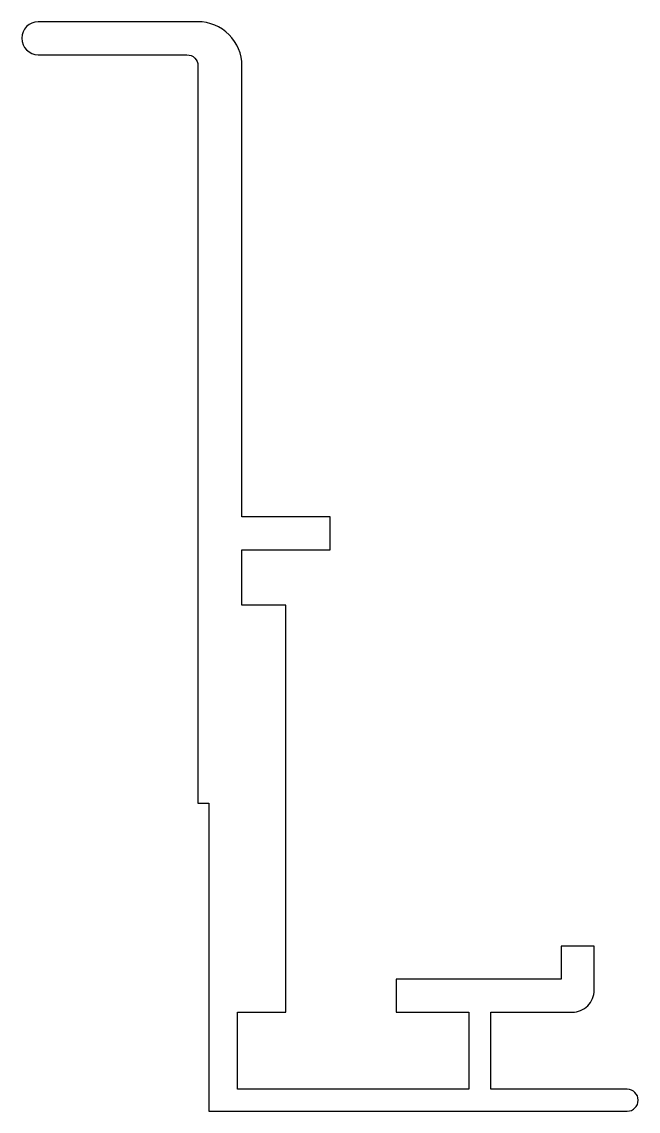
# Model space of a CAD drawing. Extents: x 249.2 to 277.2, y 221.9 to 271.4.
import ezdxf

# ---------------------------------------------------------------- set-up
doc = ezdxf.new("R2010")
doc.units = 0
doc.layers.add('ANA', color=220, linetype='CONTINUOUS')

msp = doc.modelspace()

# ---------------------------------------------------------------- linework, layer by layer
at = {"layer": 'ANA'}
msp.add_lwpolyline([(269.48, 226.386), (269.48, 222.886), (258.98, 222.886), (258.98, 226.386), (261.18, 226.386), (261.18, 244.886), (259.18, 244.886), (259.18, 247.386), (263.18, 247.386), (263.18, 248.886), (259.18, 248.886), (259.18, 269.386, 0.414214), (257.18, 271.386), (249.93, 271.386, 1), (249.93, 269.886), (256.68, 269.886, -0.414214), (257.18, 269.386), (257.18, 235.886), (257.68, 235.886), (257.68, 221.886), (276.68, 221.886, 1), (276.68, 222.886), (270.48, 222.886), (270.48, 226.386), (274.18, 226.386, 0.414214), (275.18, 227.386), (275.18, 229.386), (273.68, 229.386), (273.68, 227.886), (266.18, 227.886), (266.18, 226.386)], format="xyb", close=True, dxfattribs=at)

doc.saveas('drawing.dxf')
